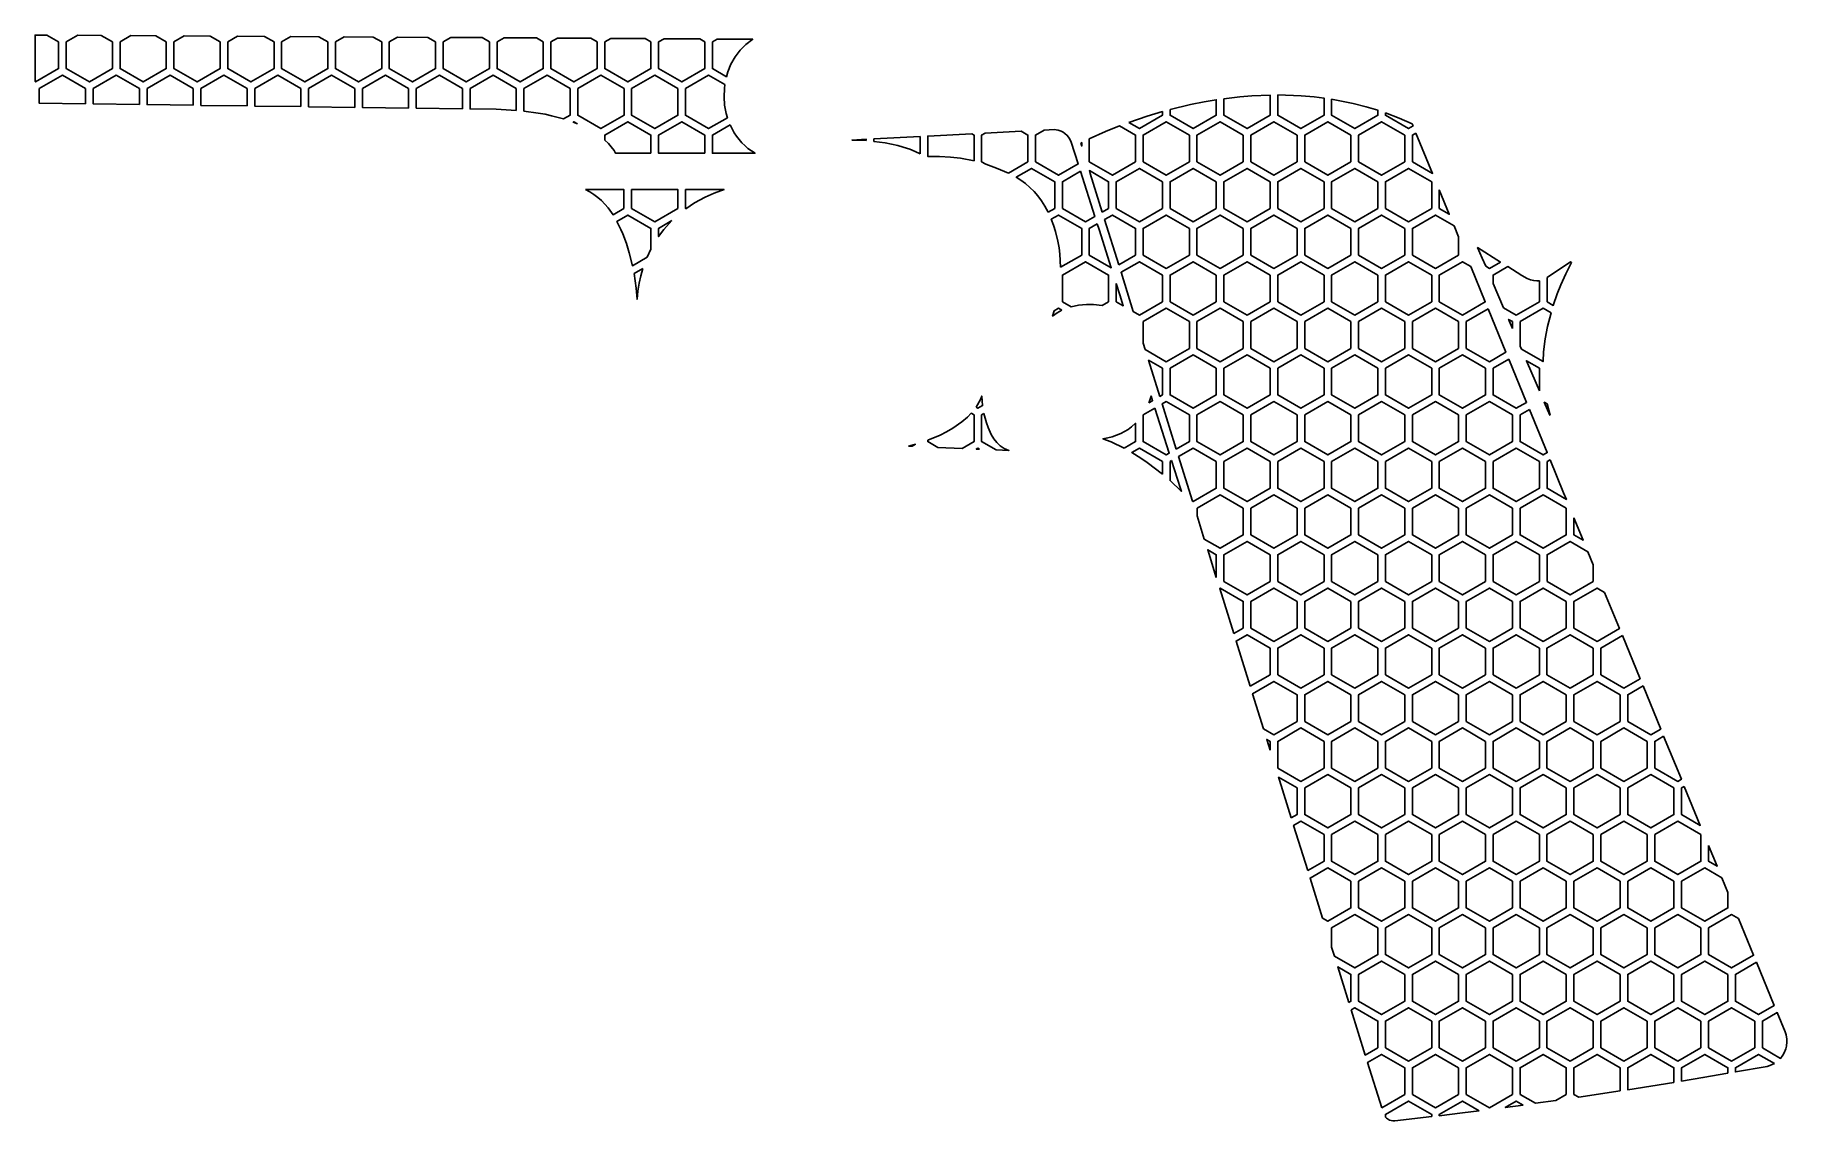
# Model space of a CAD drawing. Header units: millimetres. Extents: x 32 to 147, y -148 to -77.
import ezdxf

# ---------------------------------------------------------------- set-up
doc = ezdxf.new("R2010")
doc.units = ezdxf.units.MM

# ---------------------------------------------------------------- blocks, each defined once
blk = doc.blocks.new('HEX')
blk.add_lwpolyline([(1.516, 0.875), (0, 1.75), (-1.516, 0.875), (-1.516, -0.875), (0, -1.75), (1.516, -0.875)], close=True)

msp = doc.modelspace()

# ---------------------------------------------------------------- linework, layer by layer
for points in [[(31.757, -79.571), (31.757, -76.515), (32.535, -76.52), (33.304, -76.964), (33.304, -78.714), (31.788, -79.589), (31.757, -79.571)], [(34.553, -76.532), (36.102, -76.541), (36.835, -76.964), (36.835, -78.714), (35.32, -79.589), (33.804, -78.714), (33.804, -76.964), (34.553, -76.532)], [(38.048, -76.552), (39.669, -76.562), (40.366, -76.964), (40.366, -78.714), (38.851, -79.589), (37.335, -78.714), (37.335, -76.964), (38.048, -76.552)], [(41.544, -76.573), (43.237, -76.583), (43.897, -76.964), (43.897, -78.714), (42.382, -79.589), (40.866, -78.714), (40.866, -76.964), (41.544, -76.573)], [(45.039, -76.593), (46.804, -76.604), (47.428, -76.964), (47.428, -78.714), (45.913, -79.589), (44.397, -78.714), (44.397, -76.964), (45.039, -76.593)], [(48.535, -76.614), (50.372, -76.625), (50.959, -76.964), (50.959, -78.714), (49.444, -79.589), (47.928, -78.714), (47.928, -76.964), (48.535, -76.614)], [(52.03, -76.634), (53.939, -76.645), (54.491, -76.964), (54.491, -78.714), (52.975, -79.589), (51.459, -78.714), (51.459, -76.964), (52.03, -76.634)], [(55.526, -76.655), (57.506, -76.666), (58.022, -76.964), (58.022, -78.714), (56.506, -79.589), (54.991, -78.714), (54.991, -76.964), (55.526, -76.655)], [(59.022, -76.675), (61.074, -76.687), (61.553, -76.964), (61.553, -78.714), (60.037, -79.589), (58.522, -78.714), (58.522, -76.964), (59.022, -76.675)], [(62.517, -76.696), (64.641, -76.708), (65.084, -76.964), (65.084, -78.714), (63.568, -79.589), (62.053, -78.714), (62.053, -76.964), (62.517, -76.696)], [(66.013, -76.716), (68.208, -76.729), (68.615, -76.964), (68.615, -78.714), (67.099, -79.589), (65.584, -78.714), (65.584, -76.964), (66.013, -76.716)], [(69.508, -76.737), (71.776, -76.75), (72.146, -76.964), (72.146, -78.714), (70.63, -79.589), (69.115, -78.714), (69.115, -76.964), (69.508, -76.737)], [(73.004, -76.757), (75.343, -76.771), (75.677, -76.964), (75.677, -78.714), (74.162, -79.589), (72.646, -78.714), (72.646, -76.964), (73.004, -76.757)], [(77.988, -77.517), (77.661, -77.954), (77.395, -78.431), (77.19, -78.939), (77.099, -79.246), (76.177, -78.714), (76.177, -76.964), (76.499, -76.778), (78.827, -76.792), (78.377, -77.127), (77.988, -77.517)], [(35.07, -81.027), (32.038, -80.987), (32.038, -80.022), (33.554, -79.147), (35.07, -80.022), (35.07, -81.027)], [(38.601, -81.073), (35.57, -81.034), (35.57, -80.022), (37.085, -79.147), (38.601, -80.022), (38.601, -81.073)], [(42.132, -81.119), (39.101, -81.08), (39.101, -80.022), (40.616, -79.147), (42.132, -80.022), (42.132, -81.119)], [(45.663, -81.165), (42.632, -81.126), (42.632, -80.022), (44.147, -79.147), (45.663, -80.022), (45.663, -81.165)], [(49.194, -81.211), (46.163, -81.172), (46.163, -80.022), (47.678, -79.147), (49.194, -80.022), (49.194, -81.211)], [(52.725, -81.258), (49.694, -81.218), (49.694, -80.022), (51.209, -79.147), (52.725, -80.022), (52.725, -81.258)], [(56.256, -81.304), (53.225, -81.264), (53.225, -80.022), (54.741, -79.147), (56.256, -80.022), (56.256, -81.304)], [(59.787, -81.35), (56.756, -81.31), (56.756, -80.022), (58.272, -79.147), (59.787, -80.022), (59.787, -81.35)], [(63.318, -81.454), (61.993, -81.378), (60.287, -81.356), (60.287, -80.022), (61.803, -79.147), (63.318, -80.022), (63.318, -81.454)], [(66.422, -82.016), (65.635, -81.806), (65.202, -81.713), (64.741, -81.63), (63.818, -81.503), (63.818, -80.022), (65.334, -79.147), (66.849, -80.022), (66.849, -81.772), (66.422, -82.016)], [(76.963, -80.016), (76.942, -80.569), (76.981, -81.121), (77.082, -81.663), (77.158, -81.936), (75.927, -82.647), (74.412, -81.772), (74.412, -80.022), (75.927, -79.147), (76.994, -79.763), (76.963, -80.016)], [(103.478, -82.244), (104.695, -81.832), (105.691, -81.535), (105.691, -81.772), (104.176, -82.647), (103.478, -82.244)], [(106.191, -81.399), (107.525, -81.079), (108.424, -80.899), (109.222, -80.764), (109.222, -81.772), (107.707, -82.647), (106.191, -81.772), (106.191, -81.399)], [(109.722, -80.692), (110.764, -80.569), (111.544, -80.505), (112.753, -80.452), (112.753, -81.772), (111.238, -82.647), (109.722, -81.772), (109.722, -80.692)], [(113.253, -80.447), (114.798, -80.499), (115.637, -80.571), (116.285, -80.65), (116.285, -81.772), (114.769, -82.647), (113.253, -81.772), (113.253, -80.447)], [(116.785, -80.724), (118.193, -80.999), (119.053, -81.218), (119.816, -81.449), (119.816, -81.772), (118.3, -82.647), (116.785, -81.772), (116.785, -80.724)], [(67.334, -82.341), (67.055, -82.23), (67.099, -82.205), (67.334, -82.341)], [(72.146, -84.264), (69.831, -84.264), (69.73, -84.086), (69.547, -83.84), (69.361, -83.633), (69.115, -83.399), (69.115, -83.08), (70.63, -82.205), (72.146, -83.08), (72.146, -84.264)], [(75.677, -84.264), (72.646, -84.264), (72.646, -83.08), (74.162, -82.205), (75.677, -83.08), (75.677, -84.264)], [(77.336, -82.411), (77.603, -82.925), (77.753, -83.152), (78.099, -83.576), (78.295, -83.769), (78.506, -83.949), (78.733, -84.115), (78.975, -84.264), (76.177, -84.264), (76.177, -83.08), (77.336, -82.411)], [(100.895, -83.315), (101.956, -82.839), (102.87, -82.47), (103.926, -83.08), (103.926, -84.83), (102.41, -85.705), (100.895, -84.83), (100.895, -83.315)], [(120.316, -81.617), (121.206, -81.956), (122.065, -82.333), (122.124, -82.478), (121.831, -82.647), (120.316, -81.772), (120.316, -81.617)], [(86.27, -83.442), (85.645, -83.41), (85.333, -83.403), (86.27, -83.354), (86.27, -83.442)], [(89.801, -84.309), (89.485, -84.156), (89.127, -84.01), (88.681, -83.861), (88.332, -83.764), (87.509, -83.589), (86.77, -83.487), (86.77, -83.328), (89.801, -83.171), (89.801, -84.309)], [(93.333, -84.769), (92.449, -84.6), (91.783, -84.523), (91.06, -84.48), (90.301, -84.472), (90.301, -83.145), (93.186, -82.995), (93.333, -83.08), (93.333, -84.769)], [(95.585, -85.568), (94.801, -85.236), (94.101, -84.985), (93.833, -84.83), (93.833, -83.08), (94.057, -82.95), (96.426, -82.827), (96.864, -83.08), (96.864, -84.83), (95.585, -85.568)], [(97.937, -82.749), (98.596, -82.72), (98.848, -82.755), (99.039, -82.819), (99.172, -82.887), (99.296, -82.97), (99.445, -83.103), (99.598, -83.301), (99.71, -83.531), (100.166, -84.962), (98.879, -85.705), (97.364, -84.83), (97.364, -83.08), (97.937, -82.749)], [(100.332, -83.597), (100.395, -83.564), (100.395, -83.799), (100.332, -83.597)], [(122.316, -82.945), (123.404, -85.593), (122.081, -84.83), (122.081, -83.08), (122.316, -82.945)], [(98.2, -88.136), (97.986, -87.733), (97.766, -87.388), (97.528, -87.069), (97.271, -86.775), (96.996, -86.504), (96.704, -86.256), (96.395, -86.03), (96.105, -85.845), (97.114, -85.263), (98.629, -86.138), (98.629, -87.888), (98.2, -88.136)], [(100.321, -85.45), (101.26, -88.408), (100.645, -88.763), (99.129, -87.888), (99.129, -86.138), (100.321, -85.45)], [(101.745, -88.128), (100.953, -85.587), (100.897, -85.409), (102.16, -86.138), (102.16, -87.888), (101.745, -88.128)], [(67.856, -86.651), (70.38, -86.651), (70.38, -87.888), (69.659, -88.305), (69.336, -87.851), (69.127, -87.605), (68.904, -87.375), (68.666, -87.162), (68.412, -86.97), (68.142, -86.799), (67.856, -86.651)], [(70.88, -86.651), (73.912, -86.651), (73.912, -87.888), (72.396, -88.763), (70.88, -87.888), (70.88, -86.651)], [(74.412, -86.651), (74.956, -86.651), (76.944, -86.651), (76.293, -86.875), (75.709, -87.137), (75.013, -87.523), (74.444, -87.906), (74.412, -87.888), (74.412, -86.651)], [(123.847, -86.673), (124.501, -88.266), (123.847, -87.888), (123.847, -86.673)], [(72.146, -90.554), (71.891, -91.093), (70.937, -91.644), (70.727, -90.789), (70.538, -90.176), (70.309, -89.561), (70.177, -89.258), (69.915, -88.734), (70.63, -88.321), (72.146, -89.196), (72.146, -90.554)], [(99.007, -91.74), (98.961, -90.892), (98.907, -90.467), (98.832, -90.042), (98.679, -89.408), (98.548, -88.989), (98.402, -88.596), (98.879, -88.321), (100.395, -89.196), (100.395, -90.946), (99.007, -91.74)], [(102.823, -91.582), (101.898, -88.617), (102.41, -88.321), (103.926, -89.196), (103.926, -90.946), (102.823, -91.582)], [(125.112, -89.754), (125.112, -90.946), (123.597, -91.821), (122.081, -90.946), (122.081, -89.196), (123.597, -88.321), (124.812, -89.022), (125.112, -89.754)], [(73.526, -88.688), (72.993, -89.272), (72.646, -89.734), (72.646, -89.196), (73.526, -88.688)], [(101.415, -88.896), (101.535, -89.275), (102.329, -91.774), (100.895, -90.946), (100.895, -89.196), (101.415, -88.896)], [(126.888, -91.682), (126.653, -91.138), (126.357, -90.451), (127.856, -91.401), (127.128, -91.821), (126.888, -91.682)], [(71.619, -91.828), (71.483, -92.31), (71.377, -92.795), (71.296, -93.306), (71.241, -93.843), (71.178, -93.124), (71.038, -92.163), (71.619, -91.828)], [(101.736, -94.249), (101.179, -94.182), (100.716, -94.177), (100.191, -94.227), (99.702, -94.335), (99.129, -94.004), (99.129, -92.254), (100.645, -91.379), (102.16, -92.254), (102.16, -94.004), (101.736, -94.249)], [(103.781, -94.651), (102.976, -92.072), (104.176, -91.379), (105.691, -92.254), (105.691, -94.004), (104.176, -94.879), (103.781, -94.651)], [(125.909, -91.695), (126.861, -94.013), (125.362, -94.879), (123.847, -94.004), (123.847, -92.254), (125.362, -91.379), (125.909, -91.695)], [(128.057, -94.396), (127.378, -92.82), (127.378, -92.254), (128.333, -91.703), (129.252, -92.284), (129.612, -92.477), (129.823, -92.562), (130.035, -92.62), (130.246, -92.644), (130.409, -92.636), (130.409, -94.004), (128.893, -94.879), (128.057, -94.396)], [(130.918, -92.412), (132.449, -91.393), (132.52, -91.434), (132.14, -92.173), (131.815, -92.899), (131.584, -93.483), (131.322, -94.243), (130.909, -94.004), (130.918, -92.412)], [(102.66, -92.816), (102.892, -93.545), (103.122, -94.271), (102.66, -94.004), (102.66, -92.816)], [(99.1, -94.564), (98.791, -94.734), (98.489, -94.943), (98.6, -94.598), (98.879, -94.437), (99.1, -94.564)], [(104.426, -96.718), (104.426, -95.312), (105.941, -94.437), (107.457, -95.312), (107.457, -97.062), (105.941, -97.937), (104.557, -97.137), (104.426, -96.718)], [(127.053, -94.48), (128.215, -97.309), (127.128, -97.937), (125.612, -97.062), (125.612, -95.312), (127.053, -94.48)], [(128.643, -95.757), (128.43, -95.262), (128.388, -95.165), (128.643, -95.312), (128.643, -95.757)], [(129.227, -97.11), (129.143, -96.917), (129.143, -95.312), (130.659, -94.437), (131.174, -94.734), (130.949, -95.623), (130.796, -96.44), (130.69, -97.296), (130.652, -97.933), (129.227, -97.11)], [(105.518, -100.22), (104.776, -97.842), (105.691, -98.37), (105.691, -100.12), (105.518, -100.22)], [(128.407, -97.776), (129.569, -100.605), (128.893, -100.995), (127.378, -100.12), (127.378, -98.37), (128.407, -97.776)], [(130.409, -99.854), (129.911, -98.699), (129.558, -97.879), (130.409, -98.37), (130.409, -99.854)], [(93.464, -100.926), (93.752, -100.417), (93.842, -100.194), (93.898, -100.813), (93.583, -100.995), (93.464, -100.926)], [(105.2, -100.981), (106.139, -103.939), (105.941, -104.053), (104.426, -103.178), (104.426, -101.428), (105.2, -100.981)], [(104.801, -100.634), (104.868, -100.452), (104.95, -100.192), (105.045, -100.493), (104.801, -100.634)], [(106.596, -103.675), (105.671, -100.709), (105.941, -100.553), (107.457, -101.428), (107.457, -103.178), (106.596, -103.675)], [(129.76, -101.072), (130.922, -103.901), (130.659, -104.053), (129.143, -103.178), (129.143, -101.428), (129.76, -101.072)], [(131.117, -101.434), (131.096, -101.448), (130.727, -100.592), (130.916, -100.702), (131.117, -101.434)], [(90.301, -103.09), (91.12, -102.748), (91.533, -102.54), (91.946, -102.303), (92.543, -101.889), (92.91, -101.572), (93.151, -101.323), (93.333, -101.428), (93.333, -103.178), (92.554, -103.627), (90.96, -103.558), (90.301, -103.178), (90.301, -103.09)], [(93.988, -101.338), (94.144, -101.946), (94.252, -102.259), (94.459, -102.713), (94.629, -102.993), (94.828, -103.246), (95.057, -103.464), (95.32, -103.638), (95.617, -103.76), (94.777, -103.723), (93.833, -103.178), (93.833, -101.428), (93.988, -101.338)], [(103.172, -103.613), (102.323, -103.202), (101.786, -102.986), (102.101, -102.933), (102.401, -102.86), (102.685, -102.766), (102.953, -102.653), (103.206, -102.521), (103.443, -102.373), (103.664, -102.209), (103.926, -101.975), (103.926, -103.178), (103.172, -103.613)], [(89.042, -103.475), (89.493, -103.356), (89.269, -103.485), (89.042, -103.475)], [(93.696, -103.677), (93.485, -103.667), (93.583, -103.611), (93.696, -103.677)], [(105.691, -105.311), (104.693, -104.552), (104.269, -104.264), (103.68, -103.898), (104.176, -103.611), (105.691, -104.486), (105.691, -105.311)], [(106.294, -104.427), (106.871, -106.247), (106.933, -106.442), (106.191, -105.737), (106.191, -104.486), (106.294, -104.427)], [(107.66, -107.084), (106.749, -104.164), (107.707, -103.611), (109.222, -104.486), (109.222, -106.236), (107.707, -107.111), (107.66, -107.084)], [(131.114, -104.368), (132, -106.527), (132.183, -106.972), (130.909, -106.236), (130.909, -104.486), (131.114, -104.368)], [(108.436, -109.571), (107.957, -108.036), (107.957, -107.544), (109.472, -106.669), (110.988, -107.544), (110.988, -109.294), (109.472, -110.169), (108.436, -109.571)], [(132.674, -108.168), (133.28, -109.644), (132.674, -109.294), (132.674, -108.168)], [(109.222, -112.092), (108.656, -110.275), (109.222, -110.602), (109.222, -112.092)], [(133.94, -111.25), (133.94, -112.352), (132.424, -113.227), (130.909, -112.352), (130.909, -110.602), (132.424, -109.727), (133.591, -110.401), (133.94, -111.25)], [(110.369, -115.767), (109.444, -112.802), (109.472, -112.785), (110.988, -113.66), (110.988, -115.41), (110.369, -115.767)], [(134.689, -113.073), (135.659, -115.437), (134.19, -116.285), (132.674, -115.41), (132.674, -113.66), (134.19, -112.785), (134.689, -113.073)], [(111.447, -119.222), (110.522, -116.257), (111.238, -115.843), (112.753, -116.718), (112.753, -118.468), (111.447, -119.222)], [(135.851, -115.903), (137.013, -118.733), (135.956, -119.343), (134.44, -118.468), (134.44, -116.718), (135.851, -115.903)], [(112.315, -122.004), (111.6, -119.711), (113.003, -118.901), (114.519, -119.776), (114.519, -121.526), (113.003, -122.401), (112.315, -122.004)], [(137.205, -119.199), (138.366, -122.029), (137.721, -122.401), (136.206, -121.526), (136.206, -119.776), (137.205, -119.199)], [(112.753, -123.409), (112.535, -122.708), (112.753, -122.834), (112.753, -123.409)], [(138.558, -122.495), (139.72, -125.324), (139.487, -125.459), (137.971, -124.584), (137.971, -122.834), (138.558, -122.495)], [(114.142, -127.86), (113.368, -125.378), (113.311, -125.194), (114.519, -125.892), (114.519, -127.642), (114.142, -127.86)], [(139.912, -125.791), (140.962, -128.35), (139.737, -127.642), (139.737, -125.892), (139.912, -125.791)], [(115.22, -131.315), (114.295, -128.349), (114.769, -128.075), (116.285, -128.95), (116.285, -130.7), (115.22, -131.315)], [(141.502, -129.664), (142.06, -131.022), (141.502, -130.7), (141.502, -129.664)], [(116.194, -134.437), (115.373, -131.804), (116.535, -131.133), (118.05, -132.008), (118.05, -133.758), (116.535, -134.633), (116.194, -134.437)], [(142.371, -131.779), (142.768, -132.746), (142.768, -133.758), (141.252, -134.633), (139.737, -133.758), (139.737, -132.008), (141.252, -131.133), (142.371, -131.779)], [(116.785, -136.328), (116.785, -135.066), (118.3, -134.191), (119.816, -135.066), (119.816, -136.816), (118.3, -137.691), (116.97, -136.923), (116.785, -136.328)], [(143.468, -134.451), (144.457, -136.86), (143.018, -137.691), (141.502, -136.816), (141.502, -135.066), (143.018, -134.191), (143.468, -134.451)], [(117.915, -139.952), (117.19, -137.628), (118.05, -138.124), (118.05, -139.874), (117.915, -139.952)], [(144.649, -137.327), (145.811, -140.156), (144.783, -140.749), (143.268, -139.874), (143.268, -138.124), (144.649, -137.327)], [(118.068, -140.441), (118.3, -140.307), (119.816, -141.182), (119.816, -142.932), (118.993, -143.407), (118.068, -140.441)], [(146.522, -141.887), (146.585, -142.075), (146.637, -142.358), (146.645, -142.546), (146.616, -142.823), (146.573, -143.001), (146.472, -143.257), (146.383, -143.416), (146.229, -143.623), (145.033, -142.932), (145.033, -141.182), (146.003, -140.623), (146.522, -141.887)], [(120.071, -146.862), (119.146, -143.896), (120.066, -143.365), (121.581, -144.24), (121.581, -145.99), (120.071, -146.862)], [(131.489, -146.386), (130.153, -146.573), (129.143, -145.99), (129.143, -144.24), (130.659, -143.365), (132.174, -144.24), (132.174, -145.99), (131.489, -146.386)], [(135.706, -145.761), (132.986, -146.17), (132.674, -145.99), (132.674, -144.24), (134.19, -143.365), (135.706, -144.24), (135.706, -145.761)], [(139.237, -145.198), (136.206, -145.684), (136.206, -144.24), (137.721, -143.365), (139.237, -144.24), (139.237, -145.198)], [(142.758, -144.603), (141.135, -144.881), (139.737, -145.115), (139.737, -144.24), (141.252, -143.365), (142.768, -144.24), (142.758, -144.603)], [(145.82, -143.964), (145.528, -144.101), (145.34, -144.155), (143.268, -144.515), (143.268, -144.24), (144.783, -143.365), (145.82, -143.964)], [(123.347, -147.447), (120.924, -147.727), (120.803, -147.73), (120.577, -147.675), (120.384, -147.55), (120.316, -147.476), (120.316, -147.298), (121.831, -146.423), (123.347, -147.298), (123.347, -147.447)], [(126.47, -147.063), (125.368, -147.202), (123.847, -147.387), (123.847, -147.298), (125.362, -146.423), (126.47, -147.063)], [(129.345, -146.684), (128.169, -146.841), (128.893, -146.423), (129.345, -146.684)]]:
    msp.add_lwpolyline(points, close=True)

# ---------------------------------------------------------------- block references
for p in [(68.865, -80.897), (72.396, -80.897), (105.941, -83.955), (109.472, -83.955), (113.003, -83.955), (116.535, -83.955), (120.066, -83.955), (104.176, -87.013), (107.707, -87.013), (111.238, -87.013), (114.769, -87.013), (118.3, -87.013), (121.831, -87.013), (105.941, -90.071), (109.472, -90.071), (113.003, -90.071), (116.535, -90.071), (120.066, -90.071), (107.707, -93.129), (111.238, -93.129), (114.769, -93.129), (118.3, -93.129), (121.831, -93.129), (109.472, -96.187), (113.003, -96.187), (116.535, -96.187), (120.066, -96.187), (123.597, -96.187), (107.707, -99.245), (111.238, -99.245), (114.769, -99.245), (118.3, -99.245), (121.831, -99.245), (125.362, -99.245), (109.472, -102.303), (113.003, -102.303), (116.535, -102.303), (120.066, -102.303), (123.597, -102.303), (127.128, -102.303), (111.238, -105.361), (114.769, -105.361), (118.3, -105.361), (121.831, -105.361), (125.362, -105.361), (128.893, -105.361), (113.003, -108.419), (116.535, -108.419), (120.066, -108.419), (123.597, -108.419), (127.128, -108.419), (130.659, -108.419), (111.238, -111.477), (114.769, -111.477), (118.3, -111.477), (121.831, -111.477), (125.362, -111.477), (128.893, -111.477), (113.003, -114.535), (116.535, -114.535), (120.066, -114.535), (123.597, -114.535), (127.128, -114.535), (130.659, -114.535), (114.769, -117.593), (118.3, -117.593), (121.831, -117.593), (125.362, -117.593), (128.893, -117.593), (132.424, -117.593), (116.535, -120.651), (120.066, -120.651), (123.597, -120.651), (127.128, -120.651), (130.659, -120.651), (134.19, -120.651), (114.769, -123.709), (118.3, -123.709), (121.831, -123.709), (125.362, -123.709), (128.893, -123.709), (132.424, -123.709), (135.956, -123.709), (116.535, -126.767), (120.066, -126.767), (123.597, -126.767), (127.128, -126.767), (130.659, -126.767), (134.19, -126.767), (137.721, -126.767), (118.3, -129.825), (121.831, -129.825), (125.362, -129.825), (128.893, -129.825), (132.424, -129.825), (135.956, -129.825), (139.487, -129.825), (120.066, -132.883), (123.597, -132.883), (127.128, -132.883), (130.659, -132.883), (134.19, -132.883), (137.721, -132.883), (121.831, -135.941), (125.362, -135.941), (128.893, -135.941), (132.424, -135.941), (135.956, -135.941), (139.487, -135.941), (120.066, -138.999), (123.597, -138.999), (127.128, -138.999), (130.659, -138.999), (134.19, -138.999), (137.721, -138.999), (141.252, -138.999), (121.831, -142.057), (125.362, -142.057), (128.893, -142.057), (132.424, -142.057), (135.956, -142.057), (139.487, -142.057), (143.018, -142.057), (123.597, -145.115), (127.128, -145.115)]:
    msp.add_blockref('HEX', p)

doc.saveas('drawing.dxf')
